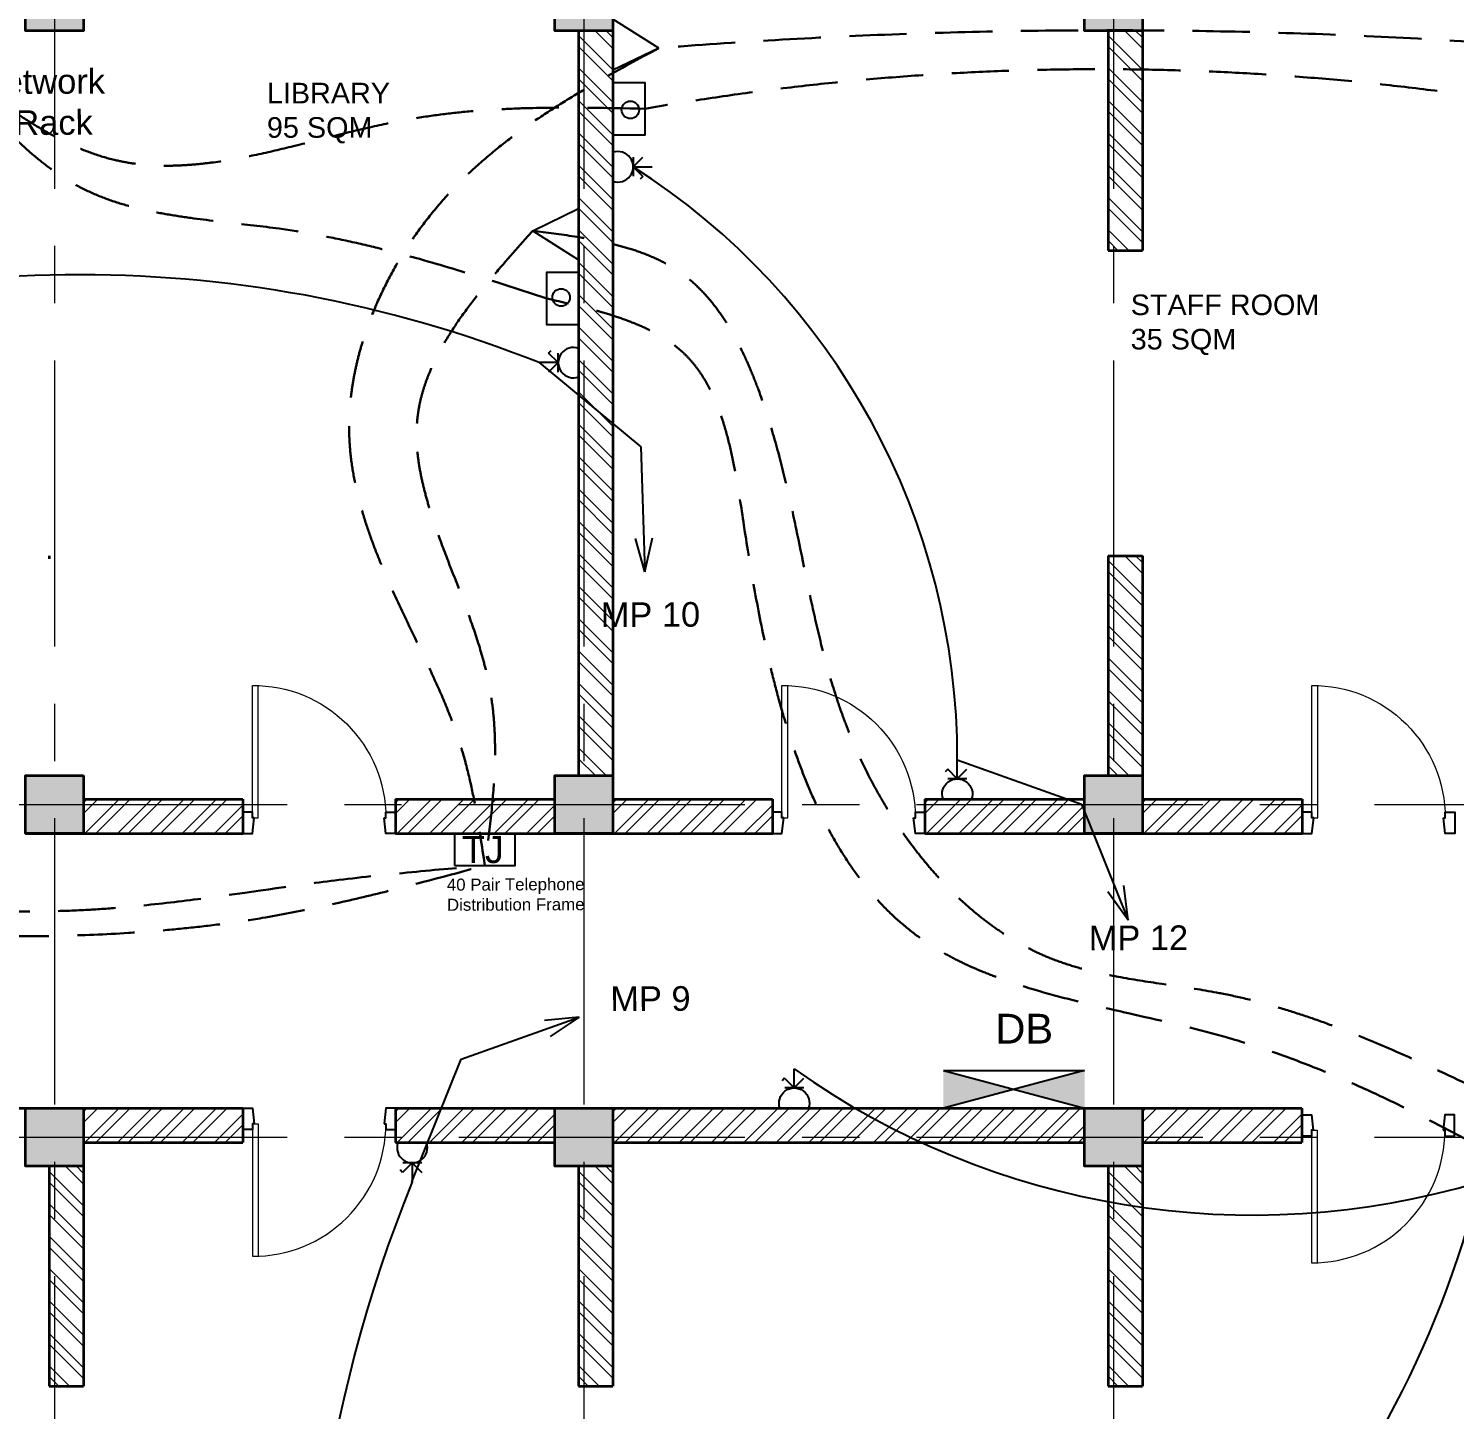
# Model space of a CAD drawing. Header units: inches. Extents: x 527934 to 2134587, y -408734 to 227304.
# Drawn here: x 1952523 to 1961868, y -148492 to -139444 of the extents above; entities that cross this region are included whole.
import ezdxf

# ---------------------------------------------------------------- set-up
doc = ezdxf.new("R2010")
doc.units = ezdxf.units.IN
doc.header["$MEASUREMENT"] = 0
doc.linetypes.add('CENTER', pattern=[2, 1.25, -0.25, 0.25, -0.25])
doc.linetypes.add('HIDDEN', pattern=[0.375, 0.25, -0.125])
for name, color, linetype, lineweight in [('2 POWER TEL COMP', 3, 'Continuous', 25), ('5 DB BOXES', 3, 'Continuous', 25), ('6 LIGHT PT WIRING', 3, 'Continuous', 25), ('7 POWER PT WIRING', 3, 'Continuous', 25), ('centre line', 1, 'CENTER', 9), ('dim', 253, 'Continuous', 9), ('door', 77, 'Continuous', 13), ('furniture', 253, 'Continuous', 5), ('hatch', 250, 'Continuous', 5), ('plinth', 5, 'Continuous', 9), ('text', 7, 'Continuous', 13), ('wall - brick', 30, 'Continuous', 35)]:
    doc.layers.add(name, color=color, linetype=linetype, lineweight=lineweight)
doc.styles.add('FixtureNames', font='arial.ttf', dxfattribs={"height": 0.2})
doc.styles.add('labelling', font='arial.ttf')
doc.styles.get("Standard").update_dxf_attribs({"font": 'arial.ttf'})
doc.dimstyles.new('dim 100', dxfattribs={"dimtxt": 200, "dimasz": 90, "dimexe": 150, "dimexo": 150, "dimgap": 50, "dimtad": 1, "dimdec": 0, "dimzin": 0, "dimdsep": 46, "dimtxsty": 'Standard', "dimblk": 'ARCHTICK', "dimcen": 100, "dimdle": 150, "dimazin": 0, "dimtfac": 1, "dimtdec": 0, "dimtix": 1, "dimtmove": 2, "dimatfit": 3, "dimfxl": 150, "dimfxlon": 1, "dimtolj": 1, "dimtzin": 0, "dimarcsym": 0})

# ---------------------------------------------------------------- blocks, each defined once
blk = doc.blocks.new('Dd1')
at = {"layer": 'door'}
for p, q in [((6330586.9, 14339), (6330586.9, 13509.1)), ((6330598.9, 14377), (6330624.9, 14377)), ((6330624.9, 14377), (6330624.9, 13509.6))]:
    blk.add_line(p, q, dxfattribs=at)
at = {"layer": 'door', "lineweight": 25}
for points in [[(6330598.9, 14377), (6330586.9, 14377), (6330586.9, 14339), (6330523.9, 14339), (6330523.9, 14479), (6330586.9, 14479)], [(6331448.9, 14377), (6331460.9, 14377), (6331460.9, 14339), (6331523.9, 14339), (6331523.9, 14479), (6331460.9, 14479)]]:
    blk.add_lwpolyline(points, close=True, dxfattribs=at)
at = {"layer": 'door'}
blk.add_arc((6330592.9, 14377), 868, 269.60394, 0, dxfattribs=at)
blk = doc.blocks.new('_ArchTick')
at = {"color": 0, "linetype": 'ByBlock', "const_width": 0.15}
blk.add_lwpolyline([(-0.5, -0.5), (0.5, 0.5)], dxfattribs=at)
blk = doc.blocks.new('*D2166')
at = {"layer": 'Defpoints', "color": 0, "ltscale": 400}
for p in [(1955972.6, -132628.6), (1952502.6, -152158.6), (1972560.6, -152158.6)]:
    blk.add_point(p, dxfattribs=at)
at = {"layer": 'dim', "color": 0, "lineweight": -2, "ltscale": 400}
for p, q in [((1972560.6, -132478.6), (1972560.6, -152308.6)), ((1972410.6, -132628.6), (1972710.6, -132628.6)), ((1972410.6, -152158.6), (1972710.6, -152158.6))]:
    blk.add_line(p, q, dxfattribs=at)
at = {"layer": 'dim', "color": 0, "lineweight": -2, "ltscale": 400, "xscale": 90, "yscale": 90, "zscale": 90}
for p, rotation in [((1972560.6, -132628.6), 90), ((1972560.6, -152158.6), 270)]:
    blk.add_blockref('_ArchTick', p, dxfattribs=dict(at, rotation=rotation))
at = {"layer": 'dim', "color": 0, "ltscale": 400, "insert": (1972408.4, -142393.6), "char_height": 200, "attachment_point": 5, "rotation": 90}
blk.add_mtext('\\A1;19530', dxfattribs=at)
blk = doc.blocks.new('*D2189')
at = {"layer": 'Defpoints', "color": 0, "ltscale": 400}
for p in [(1952692.6, -131510.2), (1949222.6, -177435.5), (1952692.6, -177435.5)]:
    blk.add_point(p, dxfattribs=at)
at = {"layer": 'dim', "color": 0, "lineweight": -2, "ltscale": 400}
for p, q in [((1949222.6, -177435.5), (1949222.6, -177285.5)), ((1952692.6, -177285.5), (1952692.6, -177585.5)), ((1949072.6, -177435.5), (1952842.6, -177435.5))]:
    blk.add_line(p, q, dxfattribs=at)
at = {"layer": 'dim', "color": 0, "lineweight": -2, "ltscale": 400, "xscale": 90, "yscale": 90, "zscale": 90, "rotation": 180}
blk.add_blockref('_ArchTick', (1949222.6, -177435.5), dxfattribs=at)
at = {"layer": 'dim', "color": 0, "lineweight": -2, "ltscale": 400, "xscale": 90, "yscale": 90, "zscale": 90}
blk.add_blockref('_ArchTick', (1952692.6, -177435.5), dxfattribs=at)
at = {"layer": 'dim', "color": 0, "ltscale": 400, "insert": (1950957.6, -177283.4), "char_height": 200, "attachment_point": 5}
blk.add_mtext('\\A1;3470', dxfattribs=at)
blk = doc.blocks.new('*D2190')
at = {"layer": 'Defpoints', "color": 0, "ltscale": 400}
for p in [(1956162.6, -131510.2), (1952692.6, -177435.5), (1956162.6, -177435.5)]:
    blk.add_point(p, dxfattribs=at)
at = {"layer": 'dim', "color": 0, "lineweight": -2, "ltscale": 400}
for p, q in [((1952692.6, -177435.5), (1952692.6, -177285.5)), ((1956162.6, -177285.5), (1956162.6, -177585.5)), ((1952542.6, -177435.5), (1956312.6, -177435.5))]:
    blk.add_line(p, q, dxfattribs=at)
at = {"layer": 'dim', "color": 0, "lineweight": -2, "ltscale": 400, "xscale": 90, "yscale": 90, "zscale": 90, "rotation": 180}
blk.add_blockref('_ArchTick', (1952692.6, -177435.5), dxfattribs=at)
at = {"layer": 'dim', "color": 0, "lineweight": -2, "ltscale": 400, "xscale": 90, "yscale": 90, "zscale": 90}
blk.add_blockref('_ArchTick', (1956162.6, -177435.5), dxfattribs=at)
at = {"layer": 'dim', "color": 0, "ltscale": 400, "insert": (1954427.6, -177283.4), "char_height": 200, "attachment_point": 5}
blk.add_mtext('\\A1;3470', dxfattribs=at)
blk = doc.blocks.new('*D2192')
at = {"layer": 'Defpoints', "color": 0, "ltscale": 400}
for p in [(1963102.6, -131643.7), (1963102.6, -177435.5), (1959632.6, -177569)]:
    blk.add_point(p, dxfattribs=at)
at = {"layer": 'dim', "color": 0, "lineweight": -2, "ltscale": 400}
for p, q in [((1959632.6, -177435.5), (1959632.6, -177285.5)), ((1963102.6, -177285.5), (1963102.6, -177585.5)), ((1959482.6, -177435.5), (1963252.6, -177435.5))]:
    blk.add_line(p, q, dxfattribs=at)
at = {"layer": 'dim', "color": 0, "lineweight": -2, "ltscale": 400, "xscale": 90, "yscale": 90, "zscale": 90, "rotation": 180}
blk.add_blockref('_ArchTick', (1959632.6, -177435.5), dxfattribs=at)
at = {"layer": 'dim', "color": 0, "lineweight": -2, "ltscale": 400, "xscale": 90, "yscale": 90, "zscale": 90}
blk.add_blockref('_ArchTick', (1963102.6, -177435.5), dxfattribs=at)
at = {"layer": 'dim', "color": 0, "ltscale": 400, "insert": (1961367.6, -177283.4), "char_height": 200, "attachment_point": 5}
blk.add_mtext('\\A1;3470', dxfattribs=at)
blk = doc.blocks.new('*D2770')
at = {"layer": 'Defpoints', "color": 0, "ltscale": 400}
for p in [(1955082.6, -138727.7), (1955082.6, -178045.5), (1953882.6, -184739.4)]:
    blk.add_point(p, dxfattribs=at)
at = {"layer": 'furniture', "color": 0, "lineweight": -2, "ltscale": 400}
for p, q in [((1953882.6, -178195.5), (1953882.6, -177895.5)), ((1955082.6, -177895.5), (1955082.6, -178195.5)), ((1953732.6, -178045.5), (1955232.6, -178045.5))]:
    blk.add_line(p, q, dxfattribs=at)
at = {"layer": 'furniture', "color": 0, "lineweight": -2, "ltscale": 400, "xscale": 90, "yscale": 90, "zscale": 90, "rotation": 180}
blk.add_blockref('_ArchTick', (1953882.6, -178045.5), dxfattribs=at)
at = {"layer": 'furniture', "color": 0, "lineweight": -2, "ltscale": 400, "xscale": 90, "yscale": 90, "zscale": 90}
blk.add_blockref('_ArchTick', (1955082.6, -178045.5), dxfattribs=at)
at = {"layer": 'furniture', "color": 0, "ltscale": 400, "insert": (1954482.6, -177893.4), "char_height": 200, "attachment_point": 5}
blk.add_mtext('\\A1;1200', dxfattribs=at)
blk = doc.blocks.new('15 amp socket')
at = {"color": 3, "lineweight": 25}
for p, q in [((593021.7, 179162), (593021.7, 179286.4)), ((593021.7, 179162), (592958.4, 179225.3)), ((592959.5, 179162), (593083.9, 179162)), ((593021.7, 179162), (593084.9, 179225.3)), ((593084.9, 179225.3), (593101.9, 179207.9)), ((592928, 179029), (593115.4, 179029))]:
    blk.add_line(p, q, dxfattribs=at)
blk.add_arc((593021.7, 179062.5), 99.5, 340.35382, 199.64618, dxfattribs=at)
blk = doc.blocks.new('*U1950')
at = {"color": 3}
for p, q in [((-181326.36, -126938.56), (-181304.7, -126938.43)), ((-181304.7, -126938.43), (-181291.04, -126953.71)), ((-181291.04, -126953.71), (-181293.66, -126948.63)), ((-181291.04, -126953.71), (-181295.74, -126950.49))]:
    blk.add_line(p, q, dxfattribs=at)
blk = doc.blocks.new('*U1951')
at = {"color": 3}
for p, q in [((-181326.36, -126938.56), (-181306.07, -126931.01)), ((-181306.07, -126931.01), (-181287.98, -126940.67)), ((-181287.98, -126940.67), (-181292.19, -126936.81)), ((-181287.98, -126940.67), (-181293.51, -126939.26))]:
    blk.add_line(p, q, dxfattribs=at)
blk = doc.blocks.new('*U1954')
at = {"color": 3}
for p, q in [((-181333.08, -126917.98), (-181322.69, -126900.31)), ((-181322.69, -126900.31), (-181326.72, -126904.36)), ((-181322.69, -126900.31), (-181324.33, -126905.77)), ((-181326.36, -126938.56), (-181333.08, -126917.98))]:
    blk.add_line(p, q, dxfattribs=at)
blk = doc.blocks.new('mpb')
h = blk.add_hatch(color=3)
h.paths.add_polyline_path([(531970.3, 179434.5), (531970.3, 179645.9), (531575.1, 179540.2)])
h.paths.add_polyline_path([(531575.1, 179540.2), (531284.1, 179618), (531284.1, 179462.4)])
h.paths.add_polyline_path([(531284.1, 179462.4), (531284.1, 179618), (531179.8, 179645.9), (531179.8, 179434.5)])
at = {"color": 3}
for p, q in [((531179.8, 179645.9), (531970.3, 179645.9)), ((531179.8, 179645.9), (531970.3, 179434.5)), ((531970.3, 179645.9), (531179.8, 179434.5)), ((531970.3, 179434.5), (531179.8, 179434.5))]:
    blk.add_line(p, q, dxfattribs=at)
blk = doc.blocks.new('DATA OUTLET')
at = {"color": 6}
blk.add_lwpolyline([(5876197.9, -81485.1), (5876542, -81485.1), (5876542, -81694), (5876197.9, -81694)], close=True, dxfattribs=at)
blk.add_circle((5876363.2, -81599.7), 57.3, dxfattribs=at)
blk = doc.blocks.new('TEL OUTLET')
at = {"color": 2}
for p, q in [((5876376.9, -80918), (5876186.4, -81217.9)), ((5876376.9, -80918), (5876521.3, -81217.9)), ((5876186.4, -81217.9), (5876521.3, -81217.9))]:
    blk.add_line(p, q, dxfattribs=at)

msp = doc.modelspace()

# ---------------------------------------------------------------- hatches: boundary and pattern name
at = {"layer": 'hatch', "lineweight": 5, "ltscale": 400}
h = msp.add_hatch(dxfattribs=at)
h.set_pattern_fill('ANSI32', color=256, scale=400, angle=-90)
h.set_pattern_definition([(315, (1987638.39, 2364824.75), (106.066017, 106.066017), []), (315, (1987638.39, 2364754.04), (106.066017, 106.066017), [])])
h.paths.add_polyline_path([(1956127.6, -139458.6), (1956352.6, -139458.6), (1956352.6, -144338.6), (1956127.6, -144338.6)])
h = msp.add_hatch(dxfattribs=at)
h.set_pattern_fill('ANSI32', color=256, scale=400, angle=-90)
h.set_pattern_definition([(315, (1991108.39, 2364824.75), (106.066017, 106.066017), []), (315, (1991108.39, 2364754.04), (106.066017, 106.066017), [])])
h.paths.add_polyline_path([(1959597.6, -139458.6), (1959822.6, -139458.6), (1959822.6, -140898.6), (1959597.6, -140898.6)])
h = msp.add_hatch(dxfattribs=at)
h.set_pattern_fill('ANSI32', color=256, scale=400, angle=-90)
h.set_pattern_definition([(315, (1991108.39, 2361384.75), (106.066017, 106.066017), []), (315, (1991108.39, 2361314.04), (106.066017, 106.066017), [])])
h.paths.add_polyline_path([(1959597.6, -142898.6), (1959822.6, -142898.6), (1959822.6, -144338.6), (1959597.6, -144338.6)])
h = msp.add_hatch(dxfattribs=at)
h.set_pattern_fill('ANSI32', color=256, scale=400)
h.set_pattern_definition([(45, (-551415.42, -113200.44), (-106.066017, 106.066017), []), (45, (-551344.71, -113200.44), (-106.066017, 106.066017), [])])
h.paths.add_polyline_path([(1952882.6, -144718.6), (1952882.6, -144493.6), (1953927.6, -144493.6), (1953927.6, -144718.6)])
h = msp.add_hatch(dxfattribs=at)
h.set_pattern_fill('ANSI32', color=256, scale=400)
h.set_pattern_definition([(45, (-549370.39, -113200.44), (-106.066017, 106.066017), []), (45, (-549299.68, -113200.44), (-106.066017, 106.066017), [])])
h.paths.add_polyline_path([(1954927.7, -144718.6), (1954927.7, -144493.6), (1955972.7, -144493.6), (1955972.7, -144718.6)])
h = msp.add_hatch(dxfattribs=at)
h.set_pattern_fill('ANSI32', color=256, scale=400)
h.set_pattern_definition([(45, (-547945.42, -113200.44), (-106.066017, 106.066017), []), (45, (-547874.71, -113200.44), (-106.066017, 106.066017), [])])
h.paths.add_polyline_path([(1956352.6, -144718.6), (1956352.6, -144493.6), (1957397.6, -144493.6), (1957397.6, -144718.6)])
h = msp.add_hatch(dxfattribs=at)
h.set_pattern_fill('ANSI32', color=256, scale=400)
h.set_pattern_definition([(45, (-545900.42, -113200.44), (-106.066017, 106.066017), []), (45, (-545829.71, -113200.44), (-106.066017, 106.066017), [])])
h.paths.add_polyline_path([(1958397.6, -144718.6), (1958397.6, -144493.6), (1959442.6, -144493.6), (1959442.6, -144718.6)])
h = msp.add_hatch(dxfattribs=at)
h.set_pattern_fill('ANSI32', color=256, scale=400)
h.set_pattern_definition([(45, (-544475.42, -113200.44), (-106.066017, 106.066017), []), (45, (-544404.71, -113200.44), (-106.066017, 106.066017), [])])
h.paths.add_polyline_path([(1959822.6, -144718.6), (1959822.6, -144493.6), (1960867.6, -144493.6), (1960867.6, -144718.6)])
h = msp.add_hatch(dxfattribs=at)
h.set_pattern_fill('ANSI32', color=256, scale=400)
h.set_pattern_definition([(45, (-551415.42, -115225.44), (-106.066017, 106.066017), []), (45, (-551344.71, -115225.44), (-106.066017, 106.066017), [])])
h.paths.add_polyline_path([(1952882.6, -146743.6), (1952882.6, -146518.6), (1953927.6, -146518.6), (1953927.6, -146743.6)])
h = msp.add_hatch(dxfattribs=at)
h.set_pattern_fill('ANSI32', color=256, scale=400)
h.set_pattern_definition([(45, (-549370.39, -115225.44), (-106.066017, 106.066017), []), (45, (-549299.68, -115225.44), (-106.066017, 106.066017), [])])
h.paths.add_polyline_path([(1954927.7, -146743.6), (1954927.7, -146518.6), (1955972.7, -146518.6), (1955972.7, -146743.6)])
h = msp.add_hatch(dxfattribs=at)
h.set_pattern_fill('ANSI32', color=256, scale=400)
h.set_pattern_definition([(45, (-547945.42, -115225.44), (-106.066017, 106.066017), []), (45, (-547874.71, -115225.44), (-106.066017, 106.066017), [])])
h.paths.add_polyline_path([(1956352.6, -146743.6), (1956352.6, -146518.6), (1959442.6, -146518.6), (1959442.6, -146743.6)])
h = msp.add_hatch(dxfattribs=at)
h.set_pattern_fill('ANSI32', color=256, scale=400)
h.set_pattern_definition([(45, (-544475.42, -115225.44), (-106.066017, 106.066017), []), (45, (-544404.71, -115225.44), (-106.066017, 106.066017), [])])
h.paths.add_polyline_path([(1959822.6, -146743.6), (1959822.6, -146518.6), (1960867.6, -146518.6), (1960867.6, -146743.6)])
h = msp.add_hatch(dxfattribs=at)
h.set_pattern_fill('ANSI32', color=256, scale=400, angle=-90)
h.set_pattern_definition([(315, (1984167.6, 2357384.75), (106.066017, 106.066017), []), (315, (1984167.6, 2357314.04), (106.066017, 106.066017), [])])
h.paths.add_polyline_path([(1952656.8, -146898.6), (1952881.8, -146898.6), (1952881.8, -148338.6), (1952656.8, -148338.6)])
h = msp.add_hatch(dxfattribs=at)
h.set_pattern_fill('ANSI32', color=256, scale=400, angle=-90)
h.set_pattern_definition([(315, (1987637.6, 2357384.75), (106.066017, 106.066017), []), (315, (1987637.6, 2357314.04), (106.066017, 106.066017), [])])
h.paths.add_polyline_path([(1956126.8, -146898.6), (1956351.8, -146898.6), (1956352.6, -148338.6), (1956127.6, -148338.6)])
h = msp.add_hatch(dxfattribs=at)
h.set_pattern_fill('ANSI32', color=256, scale=400, angle=-90)
h.set_pattern_definition([(315, (1991107.6, 2357384.75), (106.066017, 106.066017), []), (315, (1991107.6, 2357314.04), (106.066017, 106.066017), [])])
h.paths.add_polyline_path([(1959596.8, -146898.6), (1959821.8, -146898.6), (1959822.6, -148338.6), (1959597.6, -148338.6)])
at = {"layer": 'plinth', "ltscale": 400}
h = msp.add_hatch(color=0, dxfattribs=at)
h.dxf.hatch_style = 1
h.paths.add_polyline_path([(1935532.6, -139078.6), (1935532.6, -139458.6), (1935152.6, -139458.6), (1935152.6, -139078.6)])
h.paths.add_polyline_path([(1939002.6, -139078.6), (1939002.6, -139458.6), (1938622.6, -139458.6), (1938622.6, -139078.6)])
h.paths.add_polyline_path([(1942472.6, -139078.6), (1942472.6, -139458.6), (1942092.6, -139458.6), (1942092.6, -139078.6)])
h.paths.add_polyline_path([(1945942.6, -137478.6), (1945942.6, -137858.6), (1945562.6, -137858.6), (1945562.6, -137478.6)])
h.paths.add_polyline_path([(1945942.6, -132628.6), (1945942.6, -133008.6), (1945562.6, -133008.6), (1945562.6, -132628.6)])
h.paths.add_polyline_path([(1949412.6, -132628.6), (1949412.6, -133008.6), (1949032.6, -133008.6), (1949032.6, -132628.6)])
h.paths.add_polyline_path([(1952882.6, -132628.6), (1952882.6, -133008.6), (1952502.6, -133008.6), (1952502.6, -132628.6)])
h.paths.add_polyline_path([(1956352.6, -132628.6), (1956352.6, -133008.6), (1955972.6, -133008.6), (1955972.6, -132628.6)])
h.paths.add_polyline_path([(1956352.6, -137478.6), (1956352.6, -137858.6), (1955972.6, -137858.6), (1955972.6, -137478.6)])
h.paths.add_polyline_path([(1949412.6, -139078.6), (1949412.6, -139458.6), (1949032.6, -139458.6), (1949032.6, -139078.6)])
h.paths.add_polyline_path([(1952882.6, -139078.6), (1952882.6, -139458.6), (1952502.6, -139458.6), (1952502.6, -139078.6)])
h.paths.add_polyline_path([(1956352.6, -139078.6), (1956352.6, -139458.6), (1955972.6, -139458.6), (1955972.6, -139078.6)])
h.paths.add_polyline_path([(1959822.6, -139078.6), (1959822.6, -139458.6), (1959442.6, -139458.6), (1959442.6, -139078.6)])
h.paths.add_polyline_path([(1963297.6, -139078.6), (1963297.6, -139458.6), (1962917.6, -139458.6), (1962917.6, -139078.6)])
h.paths.add_polyline_path([(1963297.6, -144338.6), (1963297.6, -144718.6), (1962917.6, -144718.6), (1962917.6, -144338.6)])
h.paths.add_polyline_path([(1959822.6, -144338.6), (1959822.6, -144718.6), (1959442.6, -144718.6), (1959442.6, -144338.6)])
h.paths.add_polyline_path([(1956352.6, -144338.6), (1956352.6, -144718.6), (1955972.6, -144718.6), (1955972.6, -144338.6)])
h.paths.add_polyline_path([(1952882.6, -144338.6), (1952882.6, -144718.6), (1952502.6, -144718.6), (1952502.6, -144338.6)])
h.paths.add_polyline_path([(1945942.6, -139078.6), (1945942.6, -139458.6), (1945562.6, -139458.6), (1945562.6, -139078.6)])
h.paths.add_polyline_path([(1942472.6, -144338.6), (1942472.6, -144718.6), (1942092.6, -144718.6), (1942092.6, -144338.6)])
h.paths.add_polyline_path([(1939002.6, -144338.6), (1939002.6, -144718.6), (1938622.6, -144718.6), (1938622.6, -144338.6)])
h.paths.add_polyline_path([(1935532.6, -144338.6), (1935532.6, -144718.6), (1935152.6, -144718.6), (1935152.6, -144338.6)])
h.paths.add_polyline_path([(1935532.6, -146518.6), (1935532.6, -146898.6), (1935152.6, -146898.6), (1935152.6, -146518.6)])
h.paths.add_polyline_path([(1939002.6, -146518.6), (1939002.6, -146898.6), (1938622.6, -146898.6), (1938622.6, -146518.6)])
h.paths.add_polyline_path([(1942472.6, -146518.6), (1942472.6, -146898.6), (1942092.6, -146898.6), (1942092.6, -146518.6)])
h.paths.add_polyline_path([(1945942.6, -146518.6), (1945942.6, -146898.6), (1945562.6, -146898.6), (1945562.6, -146518.6)])
h.paths.add_polyline_path([(1949412.6, -146518.6), (1949412.6, -146898.6), (1949032.6, -146898.6), (1949032.6, -146518.6)])
h.paths.add_polyline_path([(1952882.6, -146518.6), (1952882.6, -146898.6), (1952502.6, -146898.6), (1952502.6, -146518.6)])
h.paths.add_polyline_path([(1956352.6, -146518.6), (1956352.6, -146898.6), (1955972.6, -146898.6), (1955972.6, -146518.6)])
h.paths.add_polyline_path([(1959822.6, -146518.6), (1959822.6, -146898.6), (1959442.6, -146898.6), (1959442.6, -146518.6)])
h.paths.add_polyline_path([(1963297.6, -146518.6), (1963297.6, -146898.6), (1962917.6, -146898.6), (1962917.6, -146518.6)])
h.paths.add_polyline_path([(1963297.6, -151778.6), (1963297.6, -152158.6), (1962917.6, -152158.6), (1962917.6, -151778.6)])
h.paths.add_polyline_path([(1959822.6, -151778.6), (1959822.6, -152158.6), (1959442.6, -152158.6), (1959442.6, -151778.6)])
h.paths.add_polyline_path([(1956352.6, -151778.6), (1956352.6, -152158.6), (1955972.6, -152158.6), (1955972.6, -151778.6)])
h.paths.add_polyline_path([(1952882.6, -151778.6), (1952882.6, -152158.6), (1952502.6, -152158.6), (1952502.6, -151778.6)])
h.paths.add_polyline_path([(1949412.6, -151778.6), (1949412.6, -152158.6), (1949032.6, -152158.6), (1949032.6, -151778.6)])
h.paths.add_polyline_path([(1945942.6, -151778.6), (1945942.6, -152158.6), (1945562.6, -152158.6), (1945562.6, -151778.6)])
h.paths.add_polyline_path([(1942472.6, -151778.6), (1942472.6, -152158.6), (1942092.6, -152158.6), (1942092.6, -151778.6)])
h.paths.add_polyline_path([(1939002.6, -151778.6), (1939002.6, -152158.6), (1938622.6, -152158.6), (1938622.6, -151778.6)])
h.paths.add_polyline_path([(1935532.6, -151778.6), (1935532.6, -152158.6), (1935152.6, -152158.6), (1935152.6, -151778.6)])
edge = h.paths.add_edge_path()
edge.add_line((1945942.6, -139078.6), (1945192.6, -139078.6))

# ---------------------------------------------------------------- linework, layer by layer
at = {"layer": '6 LIGHT PT WIRING', "ltscale": 400}
for centre, radius, start, end in [((1954013.4, -144225.1), 4596.2, 359.86103, 57.45952), ((1952860.1, -149210.9), 8153.4, 68.33416, 113.03341), ((1958609.5, -144236.3), 0.000000000235, 94.99141, 270), ((1960547.8, -142016.8), 5201.5, 234.68566, 286.62497), ((1963596.6, -150485.3), 9241, 157.84873, 187.40472), ((1955588.1, -145378.2), 6649, 288.69796, 345.87385)]:
    msp.add_arc(centre, radius, start, end, dxfattribs=at)
at = {"layer": '7 POWER PT WIRING', "color": 2, "ltscale": 48}
msp.add_lwpolyline([(1955315, -144928.2), (1955711, -144928.2), (1955711, -144718.6), (1955315, -144718.6)], close=True, dxfattribs=at)
at = {"layer": '7 POWER PT WIRING', "color": 2, "linetype": 'HIDDEN', "lineweight": 30, "ltscale": 1500}
msp.add_arc((1959604.4, -176769.4), 37313.7, 85.12914, 94.53737, dxfattribs=at)
at = {"layer": '7 POWER PT WIRING', "color": 6, "linetype": 'HIDDEN', "lineweight": 30, "ltscale": 1500}
msp.add_arc((1959540.8, -156925.4), 17214.7, 78.87044, 99.96637, dxfattribs=at)
at = {"layer": '7 POWER PT WIRING', "color": 2, "linetype": 'HIDDEN', "lineweight": 30, "ltscale": 1500}
for points in [[(1956652.5, -139572.6), (1955246.5, -140560), (1954625, -142118.5), (1955005.5, -143334), (1955363.5, -144172.5), (1955513, -144928.2)], [(1955827.7, -140768.9), (1955073.5, -141981), (1955544, -143758.5), (1955513, -144928.2)], [(1963597.5, -147199.6), (1961710, -146248), (1960343.5, -145767), (1959216.7, -145534.4), (1957948.5, -144171.5), (1957351, -141939), (1956820.5, -141061.5), (1955827.7, -140768.9)], [(1938477.7, -144048.4), (1940518, -145083.5), (1945045, -145714), (1946858.5, -145517.5), (1949010.5, -145105), (1952913, -145218.5), (1954556.5, -145023), (1955513, -144928.2)], [(1944862.5, -147980.1), (1946070.5, -146518.6), (1947751, -145493), (1950383, -145308), (1954053, -145272), (1955513, -144928.2)]]:
    msp.add_spline(points, degree=3, dxfattribs=at)
at = {"layer": '7 POWER PT WIRING', "color": 6, "linetype": 'HIDDEN', "lineweight": 30, "ltscale": 1500}
for points in [[(1956561.5, -139970.5), (1954987, -140044.5), (1953093.5, -140307), (1951979.5, -139652.9)], [(1955918.7, -141213), (1954164.5, -140755.5), (1952893.5, -140500.5), (1951979.5, -139652.9)], [(1963506.5, -147597.5), (1962591, -147082), (1960371.5, -146053.5), (1958376, -145410), (1957225, -142788.5), (1956812, -141567.5), (1955918.7, -141213)]]:
    msp.add_spline(points, degree=3, dxfattribs=at)
at = {"layer": 'centre line', "ltscale": 1500}
for p, q in [((1952692.6, -129618.6), (1952692.6, -155358.6)), ((1956162.6, -129618.6), (1956162.6, -155358.6)), ((1959632.6, -129618.6), (1959632.6, -155358.6)), ((1931342.6, -144528.6), (1963713.4, -144528.6)), ((1931342.6, -146708.6), (1974071.1, -146708.6))]:
    msp.add_line(p, q, dxfattribs=at)
at = {"layer": 'wall - brick'}
for p, q in [((1956352.6, -132628.6), (1956352.6, -144718.6)), ((1959822.6, -139119.6), (1959822.6, -140898.6)), ((1956127.6, -139458.6), (1956127.6, -144338.6)), ((1959597.6, -139458.6), (1959597.6, -140898.6)), ((1959597.6, -140898.6), (1959822.6, -140898.6)), ((1952657.6, -142898.6), (1952657.6, -142919.1)), ((1959597.6, -142898.6), (1959597.6, -144338.6)), ((1959597.6, -142898.6), (1959597.6, -142919.1)), ((1959597.6, -142898.6), (1959822.6, -142898.6)), ((1959822.6, -142898.6), (1959822.6, -144718.6)), ((1959822.6, -142898.6), (1959822.6, -142919.1)), ((1952882.6, -144493.6), (1953927.7, -144493.6)), ((1953927.7, -144493.6), (1953927.7, -144718.6)), ((1954927.7, -144493.6), (1955972.7, -144493.6)), ((1954927.7, -144493.6), (1954927.7, -144718.6)), ((1955037.6, -144493.6), (1955972.6, -144493.6)), ((1956352.6, -144493.6), (1957397.6, -144493.6)), ((1957397.6, -144493.6), (1957397.6, -144718.6)), ((1958397.6, -144493.6), (1959442.6, -144493.6)), ((1958397.6, -144493.6), (1958397.6, -144718.6)), ((1958507.6, -144493.6), (1959442.6, -144493.6)), ((1959822.6, -144493.6), (1960870.1, -144493.6)), ((1960870.1, -144493.6), (1960870.1, -144718.6)), ((1952502.6, -144718.6), (1953927.7, -144718.6)), ((1954927.7, -144718.6), (1955973.2, -144718.6)), ((1955037.6, -144718.6), (1957397.6, -144718.6)), ((1958397.6, -144718.6), (1959442.6, -144718.6)), ((1958507.6, -144718.6), (1960870.1, -144718.6)), ((1948097.6, -146518.6), (1953927.7, -146518.6)), ((1952882.6, -146518.6), (1952882.6, -148338.6)), ((1953927.7, -146518.6), (1953927.7, -146743.6)), ((1954927.7, -146518.6), (1955973.6, -146518.6)), ((1954927.7, -146518.6), (1954927.7, -146743.6)), ((1955037.6, -146518.6), (1959443.7, -146518.6)), ((1956352.6, -146518.6), (1956352.6, -148338.6)), ((1958397.6, -146518.6), (1960867.6, -146518.6)), ((1959822.6, -146518.6), (1959822.6, -148338.6)), ((1959822.6, -146518.6), (1960867.6, -146518.6)), ((1960867.6, -146518.6), (1960867.6, -146743.6)), ((1952882.6, -146743.6), (1953927.7, -146743.6)), ((1954927.7, -146743.6), (1955974.1, -146743.6)), ((1955037.6, -146743.6), (1955972.6, -146743.6)), ((1956352.6, -146743.6), (1959444.2, -146743.6)), ((1958397.6, -146743.6), (1959442.6, -146743.6)), ((1959822.6, -146743.6), (1960867.6, -146743.6)), ((1952657.6, -146898.6), (1952657.6, -148338.6)), ((1952657.6, -146898.6), (1952657.6, -148338.6)), ((1952882.6, -146898.6), (1952882.6, -148338.6)), ((1956127.6, -146898.6), (1956127.6, -148338.6)), ((1959597.6, -146898.6), (1959597.6, -148338.6)), ((1952657.6, -148338.6), (1952882.6, -148338.6)), ((1956127.6, -148338.6), (1956352.6, -148338.6)), ((1959597.6, -148338.6), (1959822.6, -148338.6))]:
    msp.add_line(p, q, dxfattribs=at)
for points in [[(1952882.6, -139078.6), (1952882.6, -139458.6), (1952502.6, -139458.6), (1952502.6, -139078.6)], [(1956352.6, -139078.6), (1956352.6, -139458.6), (1955972.6, -139458.6), (1955972.6, -139078.6)], [(1959822.6, -139078.6), (1959822.6, -139458.6), (1959442.6, -139458.6), (1959442.6, -139078.6)], [(1952882.6, -144338.6), (1952882.6, -144718.6), (1952502.6, -144718.6), (1952502.6, -144338.6)], [(1956352.6, -144338.6), (1956352.6, -144718.6), (1955972.6, -144718.6), (1955972.6, -144338.6)], [(1959822.6, -144338.6), (1959822.6, -144718.6), (1959442.6, -144718.6), (1959442.6, -144338.6)], [(1952882.6, -146518.6), (1952882.6, -146898.6), (1952502.6, -146898.6), (1952502.6, -146518.6)], [(1956352.6, -146518.6), (1956352.6, -146898.6), (1955972.6, -146898.6), (1955972.6, -146518.6)], [(1959822.6, -146518.6), (1959822.6, -146898.6), (1959442.6, -146898.6), (1959442.6, -146518.6)]]:
    msp.add_lwpolyline(points, close=True, dxfattribs=at)

# ---------------------------------------------------------------- block references
at = {"layer": '2 POWER TEL COMP', "color": 3}
for name, p, rotation in [('TEL OUTLET', (2037570.5, 5736804.3), 270), ('DATA OUTLET', (1874867.5, -6016340.5), 90), ('TEL OUTLET', (1874909.7, -6017145.8), 90), ('DATA OUTLET', (2037612.8, 5735157), 270)]:
    msp.add_blockref(name, p, dxfattribs=dict(at, rotation=rotation))
at = {"layer": '2 POWER TEL COMP'}
for p, rotation in [((1777323.6, 452671.2), 270), ((2135156.6, -734655.2), 90), ((2548059.3, 32285.4), 179.9999999991662)]:
    msp.add_blockref('15 amp socket', p, dxfattribs=dict(at, rotation=rotation))
at = {"layer": '2 POWER TEL COMP', "xscale": -1}
for p, rotation in [((2551631.2, -323522.6), 7.503837551325887e-09), ((2550562.7, -325547.6), 359.9999999916624)]:
    msp.add_blockref('15 amp socket', p, dxfattribs=dict(at, rotation=rotation))
at = {"layer": '5 DB BOXES', "xscale": 1.169999999925494, "yscale": 1.17000000004191, "zscale": 1.17}
msp.add_blockref('mpb', (1337038.4, -356455.9), dxfattribs=at)
at = {"layer": '7 POWER PT WIRING', "color": 3, "xscale": 39.99999999988315, "yscale": 40, "zscale": 40.00000000000001, "rotation": 320.0183563455831}
for name, p in [('*U1950', (10776058.9, -911357.3)), ('*U1951', (10778798.1, -913960.1)), ('*U1954', (10775226.2, -916724.8))]:
    msp.add_blockref(name, p, dxfattribs=at)
at = {"layer": 'dim', "xscale": -1, "rotation": 180}
for p in [(-4376596.3, -130239.6), (-4373126.3, -130239.6), (-4369653.8, -130239.6)]:
    msp.add_blockref('Dd1', p, dxfattribs=at)
at = {"layer": 'dim'}
for p in [(-4376596.3, -160997.6), (-4369656.3, -161040.1)]:
    msp.add_blockref('Dd1', p, dxfattribs=at)

# ---------------------------------------------------------------- texts
at = {"layer": '5 DB BOXES', "insert": (1959048.3, -145899.7), "char_height": 195, "width": 6266.461, "attachment_point": 2}
msp.add_mtext('{\\C3;DB}', dxfattribs=at)
at = {"layer": '7 POWER PT WIRING', "color": 2, "style": 'FixtureNames'}
msp.add_text('TJ', height=177.89, dxfattribs=at).set_placement((1955361.9, -144911.9))
at = {"layer": '7 POWER PT WIRING', "color": 6, "ltscale": 0.005, "insert": (1952216.8, -139928.9), "char_height": 161.28, "attachment_point": 5, "rotation": 0.25602, "style": 'labelling'}
msp.add_mtext('12 Port Network \\PHub with Rack', dxfattribs=at)
at = {"layer": '7 POWER PT WIRING', "color": 3, "ltscale": 0.005, "char_height": 161.28, "attachment_point": 5, "rotation": 0.25602, "style": 'labelling'}
for s, insert in [('MP 10', (1956598.6, -143285.3)), ('MP 12', (1959796.6, -145402.3)), ('MP 9', (1956598.6, -145801.3))]:
    msp.add_mtext(s, dxfattribs=dict(at, insert=insert))
at = {"layer": '7 POWER PT WIRING', "color": 2, "ltscale": 0.005, "insert": (1955715.5, -145118.3), "char_height": 79.027, "attachment_point": 5, "rotation": 0.25602, "style": 'labelling'}
msp.add_mtext('40 Pair Telephone \\PDistribution Frame', dxfattribs=at)
at = {"layer": 'text', "char_height": 135, "attachment_point": 1}
for s, insert in [('LIBRARY\\P95 SQM', (1954085, -139800)), ('STAFF ROOM\\P35 SQM', (1959745.9, -141187))]:
    msp.add_mtext_dynamic_manual_height_columns(s, width=7548.854, gutter_width=3500, heights=[0], dxfattribs=dict(at, insert=insert))

# ---------------------------------------------------------------- dimensions: what is measured, and where the dimension line sits
at = {"layer": 'dim', "ltscale": 400}
for base, p1, p2, picture, middle in [((1952692.6, -177435.5), (1949222.6, -177435.5), (1952692.6, -131510.2), '*D2189', (1950957.6, -177283.4)), ((1956162.6, -177435.5), (1952692.6, -177435.5), (1956162.6, -131510.2), '*D2190', (1954427.6, -177283.4)), ((1963102.6, -177435.5), (1959632.6, -177569), (1963102.6, -131643.7), '*D2192', (1961367.6, -177283.4))]:
    dim = msp.add_linear_dim(base=base, p1=p1, p2=p2, dimstyle='dim 100', override={"dimpost": '\\X'}, dxfattribs=at)
    dim.commit()
    dim.dimension.update_dxf_attribs({"geometry": picture, "text_midpoint": middle})
dim = msp.add_linear_dim(base=(1972560.6, -152158.6), p1=(1955972.6, -132628.6), p2=(1952502.6, -152158.6), angle=90, dimstyle='dim 100', override={"dimpost": '\\X'}, dxfattribs=at)
dim.commit()
dim.dimension.update_dxf_attribs({"geometry": '*D2166', "text_midpoint": (1972408.4, -142393.6)})
at = {"layer": 'furniture', "ltscale": 400}
dim = msp.add_linear_dim(base=(1955082.6, -178045.5), p1=(1953882.6, -184739.4), p2=(1955082.6, -138727.7), dimstyle='dim 100', override={"dimpost": '\\X'}, dxfattribs=at)
dim.commit()
dim.dimension.update_dxf_attribs({"geometry": '*D2770', "text_midpoint": (1954482.6, -177893.4)})

doc.saveas('drawing.dxf')
